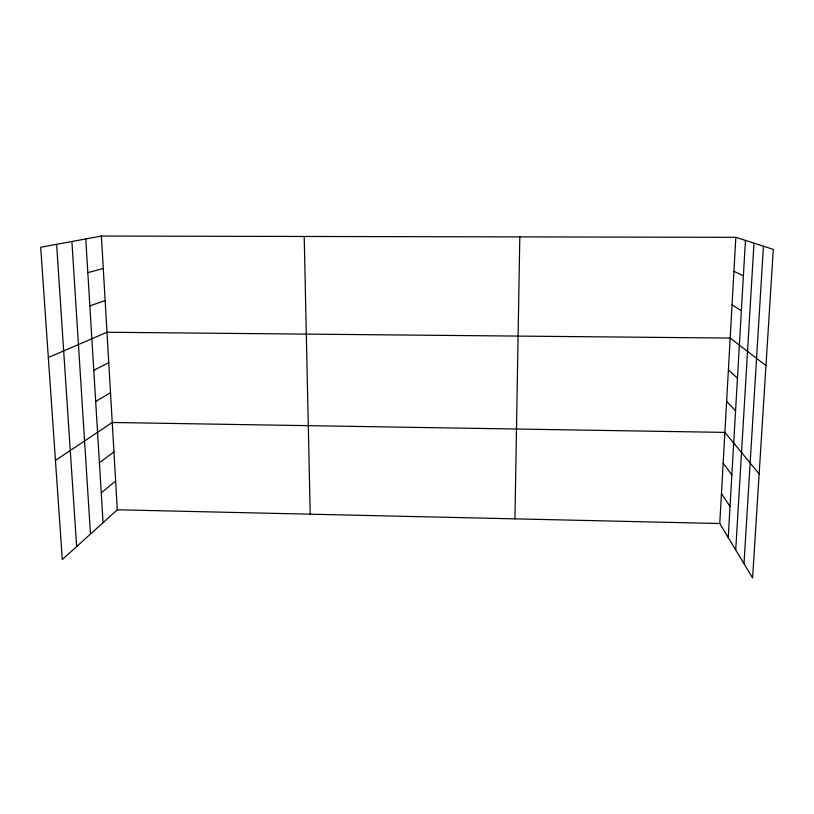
<?xml version="1.0" encoding="UTF-8"?>
<svg xmlns="http://www.w3.org/2000/svg" width="814" height="814" viewBox="0 0 814 814"><rect width="100%" height="100%" fill="white"/><g stroke="black" fill="none" stroke-linecap="round" stroke-linejoin="round"><path stroke-width="1.22" d="M514.947 518.854L519.81 236.894M719.769 523.524L735.846 237.332L101.394 236.05L40.7 247.263L62.302 559.523L117.308 509.788L719.769 523.524L752.584 577.95L773.3 249.379L735.846 237.332M728.225 537.555L745.441 240.415M735.724 549.989L753.978 243.162M743.986 563.685L763.43 246.204M101.241 492.877L115.629 481.003M99.41 462.759L113.94 451.902M55.444 460.439L112.23 422.486L724.887 432.397L759.147 473.911M95.676 401.485L110.501 392.745M93.773 370.309L108.75 362.668M48.331 357.529L106.99 332.254L730.189 338.064L765.974 365.639M89.845 305.901L105.148 300.559M87.82 272.619L103.286 268.498M733.933 271.316L743.386 275.773M732.051 304.894L741.371 310.673M728.398 369.871L737.453 378.184M726.627 401.322L735.561 410.826M723.158 463.125L731.847 474.949M721.458 493.498L730.026 506.43M56.614 244.322L76.638 546.55M71.897 241.504L90.476 534.045M85.765 238.94L103.063 522.659M101.394 236.05L117.308 509.788M304.202 236.457L310.205 514.183"/></g></svg>
